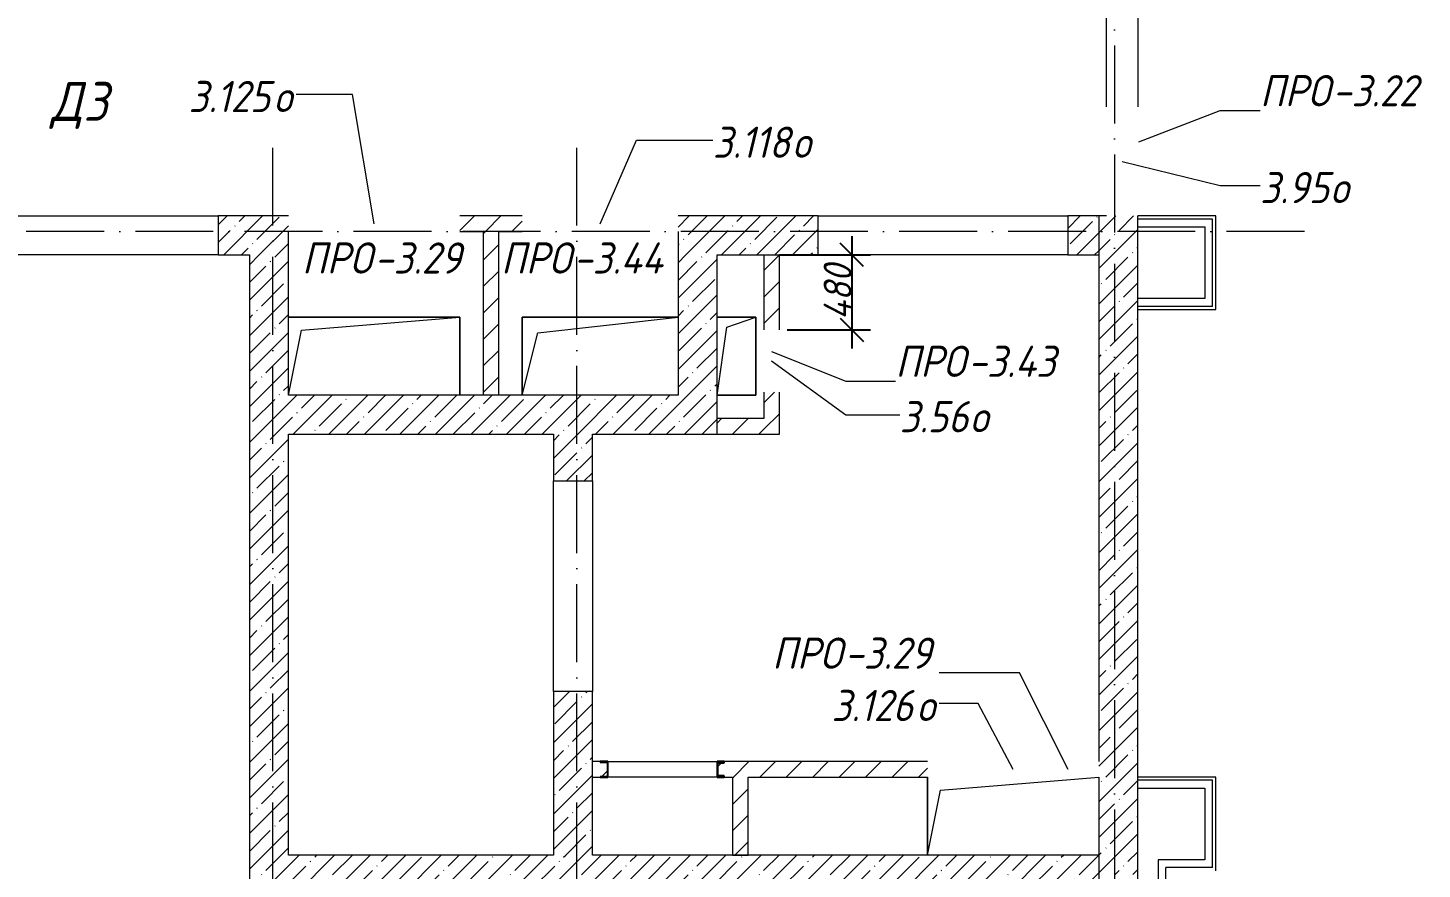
# Model space of a CAD drawing. Header units: millimetres. Extents: x -401725 to 250493, y 305116 to 802890.
# Drawn here: x 226814 to 235760, y 314077 to 319474 of the extents above; entities that cross this region are included whole.
import ezdxf

# ---------------------------------------------------------------- set-up
doc = ezdxf.new("R2010")
doc.units = ezdxf.units.MM
doc.linetypes.add('50_200_ШТРИХ_1Т_ш5_п1_п1_', pattern=[700, 500, -100, 0, -100])
for name, color, linetype, lineweight in [('A-____-____-DIMS', 7, 'Continuous', 9), ('A-____-NOTE-TEXT', 7, 'Continuous', 9), ('A-FLOR-____-OTLN', 7, 'Continuous', 9), ('A-GENM-____-IDEN', 7, 'Continuous', 9), ('A-GENM-____-MCUT', 7, 'Continuous', 25), ('A-GENM-____-OTLN', 7, 'Continuous', 9), ('A-GENM-____-OTLN-1', 7, 'Continuous', 25), ('A-GLAZ-____-IDEN', 7, 'Continuous', 9), ('A-WALL-____-MCUT-1', 7, 'Continuous', 9), ('A-WALL-____-MCUT-3', 7, 'Continuous', 9), ('A-WALL-____-OTLN', 7, 'Continuous', 9), ('A-WALL-____-PATT-1', 7, 'Continuous', 9), ('A-WALL-FNSH-MCUT-1', 7, 'Continuous', 9), ('I-WALL-____-OTLN', 7, 'Continuous', 9), ('S-GRID-____-OTLN-1', 7, '50_200_ШТРИХ_1Т_ш5_п1_п1_', 9)]:
    doc.layers.add(name, color=color, linetype=linetype, lineweight=lineweight)
doc.styles.add('ISOCPEUR_I', font='isocpeui.ttf', dxfattribs={"width": 0.9, "height": 2.5})
doc.styles.add('ISOCPEUR_I_10', font='isocpeui.ttf', dxfattribs={"width": 0.9, "height": 180})
doc.styles.add('ISOCPEUR_I_9', font='isocpeui.ttf', dxfattribs={"width": 0.9, "height": 250})
doc.dimstyles.new('ISO-1_8_0_9К_СРЕДНИЙ_Кладочные_4', dxfattribs={"dimscale": 304.8, "dimtxt": 179.276612, "dimasz": 0.492126, "dimexe": 0.393701, "dimexo": 0, "dimgap": 0, "dimtad": 1, "dimdec": 3, "dimrnd": 0.001, "dimdsep": 46, "dimtxsty": 'ISOCPEUR_I_10', "dimblk1": 'OBLIQUE', "dimblk2": 'OBLIQUE', "dimsah": 1, "dimcen": 0.09, "dimdle": 0.393701, "dimazin": 0, "dimtfac": 1, "dimtdec": 4, "dimtix": 1, "dimtmove": 1, "dimatfit": 3, "dimfxl": 1, "dimtvp": 1, "dimtolj": 1, "dimtzin": 0, "dimarcsym": 2})
pattern_1 = [(45, (144685.44, 312186.37), (-84.85281, 84.85281), [])]
pattern_2 = [(45, (144685.44, 312186.37), (-114.04925, 114.04925), []), (45, (144799.49, 312186.37), (-114.04925, 114.04925), [201.612, -40.322, 3.353, -36.97])]

# ---------------------------------------------------------------- blocks, each defined once
blk = doc.blocks.new('154_Фахверк_СКБ_Швеллер - Тип_100_3960_зеркало-28515619-АР1_План отверстий 3 этажа в осях 1-64_А-ГГ')
at = {"layer": 'A-GENM-____-MCUT'}
for p, q in [((175, 50), (125, 50)), ((125, 50), (125, -50)), ((128, 47), (175, 47)), ((128, -47), (128, 47)), ((175, 47), (175, 50)), ((125, -50), (175, -50)), ((175, -47), (128, -47)), ((175, -50), (175, -47))]:
    blk.add_line(p, q, dxfattribs=at)
blk = doc.blocks.new('154_Стойка_СКБ_Швеллер - СМ-2180_100-28318692-АР1_План отверстий 3 этажа в осях 1-64_А-ГГ')
at = {"layer": 'A-GENM-____-MCUT'}
for p, q in [((171, 50), (125, 50)), ((125, 50), (125, -50)), ((129.5, 42.4), (171, 42.4)), ((129.5, -42.4), (129.5, 42.4)), ((171, 42.4), (171, 50)), ((125, -50), (171, -50)), ((171, -42.4), (129.5, -42.4)), ((171, -50), (171, -42.4))]:
    blk.add_line(p, q, dxfattribs=at)
blk = doc.blocks.new('AR_Отверстие прямоугольное _в плите_ - AR_Отверстие прямоугольное _в плите_-V171-АР1_План отверстий 3 этажа в осях 1-64_А-ГГ')
at = {"layer": 'A-GENM-____-OTLN'}
for p, q in [((125, 250), (-125, 250)), ((-125, -250), (-62.5, 187.5)), ((-62.5, 187.5), (125, 250)), ((125, -250), (125, 250)), ((-125, -250), (125, -250))]:
    blk.add_line(p, q, dxfattribs=at)
blk = doc.blocks.new('AR_Отверстие прямоугольное _в плите_ - AR_Отверстие прямоугольное _в плите_-V206-АР1_План отверстий 3 этажа в осях 1-64_А-ГГ')
at = {"layer": 'A-GENM-____-OTLN'}
for p, q in [((500, 250), (-500, 250)), ((-500, 250), (-500, -250)), ((-400, 150), (500, 250)), ((-500, -250), (-400, 150))]:
    blk.add_line(p, q, dxfattribs=at)
blk = doc.blocks.new('AR_Отверстие прямоугольное _в плите_ - AR_Отверстие прямоугольное _в плите_-30552508-АР1_План отверстий 3 этажа в осях 1-64_А-ГГ')
at = {"layer": 'A-GENM-____-OTLN'}
for p, q in [((550, 250), (-550, 250)), ((-466.7, 166.7), (550, 250)), ((550, -250), (550, 250)), ((-550, -250), (-466.7, 166.7))]:
    blk.add_line(p, q, dxfattribs=at)
blk = doc.blocks.new('AR_Отверстие прямоугольное _в плите_ - AR_Отверстие прямоугольное _в плите_-V211-АР1_План отверстий 3 этажа в осях 1-64_А-ГГ')
at = {"layer": 'A-GENM-____-OTLN'}
for p, q in [((-550, 250), (-550, -250)), ((-466.7, 166.7), (550, 250)), ((-550, -250), (-466.7, 166.7))]:
    blk.add_line(p, q, dxfattribs=at)
blk = doc.blocks.new('_Oblique')
at = {"color": 0, "linetype": 'ByBlock', "lineweight": -2}
blk.add_line((-0.5, -0.5), (0.5, 0.5), dxfattribs=at)
blk = doc.blocks.new('*D10060')
at = {"layer": 'A-____-____-DIMS', "color": 0, "lineweight": -2, "transparency": 16777216}
for p, q in [((232099.7, 318137.4), (232099.7, 317417.4)), ((231635.4, 318017.4), (232219.7, 318017.4)), ((231685.4, 317537.4), (232219.7, 317537.4))]:
    blk.add_line(p, q, dxfattribs=at)
at = {"layer": 'Defpoints', "color": 0, "transparency": 16777216}
for p in [(231635.4, 318017.4), (231685.4, 317537.4), (232099.7, 317537.4)]:
    blk.add_point(p, dxfattribs=at)
at = {"layer": 'A-____-____-DIMS', "color": 0, "lineweight": -2, "transparency": 16777216, "xscale": 150, "yscale": 150, "zscale": 150}
for p, rotation in [((232099.7, 318017.4), 90), ((232099.7, 317537.4), 270)]:
    blk.add_blockref('_Oblique', p, dxfattribs=dict(at, rotation=rotation))
at = {"layer": 'A-____-____-DIMS', "color": 0, "transparency": 16777216, "insert": (232009.7, 317777.4), "char_height": 180, "width": 426.127, "attachment_point": 5, "rotation": 90, "style": 'ISOCPEUR_I_10'}
blk.add_mtext('\\A1;480', dxfattribs=at)

msp = doc.modelspace()

# ---------------------------------------------------------------- hatches: boundary and pattern name
at = {"layer": 'A-WALL-____-PATT-1'}
h = msp.add_hatch(dxfattribs=at)
h.set_pattern_fill('FP_38', color=256, style=0, pattern_type=2)
h.set_pattern_definition(pattern_2)
h.paths.add_polyline_path([(228485.4376, 318017.4093), (228485.4376, 318267.4093), (228035.4376, 318267.4093), (228035.4376, 318017.4093), (228235.4376, 318017.4093)], flags=0)
h.paths.add_polyline_path([(226085.4376, 318017.4093), (226435.4376, 318017.4093), (226435.4376, 318267.4093), (225835.4376, 318267.4093), (225835.4376, 318017.4093), (225975.1179, 318017.4093)], flags=0)
h = msp.add_hatch(dxfattribs=at)
h.set_pattern_fill('FP_4', color=256, style=0, pattern_type=2)
h.set_pattern_definition(pattern_1)
h.paths.add_polyline_path([(229835.4376, 318167.4093), (229985.4376, 318167.4093), (229985.4376, 318267.4093), (229585.4376, 318267.4093), (229585.4376, 318167.4093), (229735.4376, 318167.4093)], flags=0)
h = msp.add_hatch(dxfattribs=at)
h.set_pattern_fill('FP_38', color=256, style=0, pattern_type=2)
h.set_pattern_definition(pattern_2)
h.paths.add_polyline_path([(233685.4376, 318017.4093), (233685.4376, 318267.4093), (233485.4376, 318267.4093), (233485.4376, 318017.4093)], flags=0)
h.paths.add_polyline_path([(231277.5108, 318017.4093), (231885.4376, 318017.4093), (231885.4376, 318267.4093), (230985.4376, 318267.4093), (230985.4376, 318017.4093), (231235.4376, 318017.4093)], flags=0)
h = msp.add_hatch(dxfattribs=at)
h.set_pattern_fill('FP_38', color=256, style=0, pattern_type=2)
h.set_pattern_definition(pattern_2)
h.paths.add_polyline_path([(233685.4376, 314042.4093), (233935.4376, 314042.4093), (233935.4376, 318267.4093), (233685.4376, 318267.4093), (233685.4376, 314640.4814)], flags=0)
h = msp.add_hatch(dxfattribs=at)
h.set_pattern_fill('FP_4', color=256, style=0, pattern_type=2)
h.set_pattern_definition(pattern_1)
h.paths.add_polyline_path([(229835.4376, 317117.4093), (229835.4376, 318167.4093), (229735.4376, 318167.4093), (229735.4376, 317117.4093)], flags=0)
h = msp.add_hatch(dxfattribs=at)
h.set_pattern_fill('FP_38', color=256, style=0, pattern_type=2)
h.set_pattern_definition(pattern_2)
h.paths.add_polyline_path([(228485.4376, 313917.4093), (228485.4376, 318017.4093), (228235.4376, 318017.4093), (228235.4376, 313917.4093)], flags=0)
h = msp.add_hatch(dxfattribs=at)
h.set_pattern_fill('FP_38', color=256, style=0, pattern_type=2)
h.set_pattern_definition(pattern_2)
h.paths.add_polyline_path([(231235.4376, 317117.4093), (231235.4376, 318017.4093), (230985.4376, 318017.4093), (230985.4376, 317117.4093)], flags=0)
h = msp.add_hatch(dxfattribs=at)
h.set_pattern_fill('FP_4', color=256, style=0, pattern_type=2)
h.set_pattern_definition(pattern_1)
h.paths.add_polyline_path([(231635.4376, 316867.4093), (231635.4376, 317137.4093), (231535.4376, 317137.4093), (231535.4376, 316867.4093)], flags=0)
h.paths.add_polyline_path([(231635.4376, 317537.4093), (231635.4376, 318017.4093), (231535.4376, 318017.4093), (231535.4376, 317537.4093), (231589.7233, 317537.4093)], flags=0)
h = msp.add_hatch(dxfattribs=at)
h.set_pattern_fill('FP_38', color=256, style=0, pattern_type=2)
h.set_pattern_definition(pattern_2)
h.paths.add_polyline_path([(231235.4376, 316867.4093), (231235.4376, 317117.4093), (228485.4376, 317117.4093), (228485.4376, 316867.4093), (230435.4376, 316867.4093)], flags=0)
h = msp.add_hatch(dxfattribs=at)
h.set_pattern_fill('FP_4', color=256, style=0, pattern_type=2)
h.set_pattern_definition(pattern_1)
h.paths.add_polyline_path([(231535.4376, 316867.4093), (231535.4376, 316967.4093), (231235.4376, 316967.4093), (231235.4376, 316867.4093), (231277.5108, 316867.4093)], flags=0)
h = msp.add_hatch(dxfattribs=at)
h.set_pattern_fill('FP_38', color=256, style=0, pattern_type=2)
h.set_pattern_definition(pattern_2)
h.paths.add_polyline_path([(230435.4376, 314167.4093), (230435.4376, 315217.4093), (230185.4376, 315217.4093), (230185.4376, 314167.4093)], flags=0)
h.paths.add_polyline_path([(230185.4376, 316567.4093), (230435.4376, 316567.4093), (230435.4376, 316867.4093), (230185.4376, 316867.4093)], flags=0)
h = msp.add_hatch(dxfattribs=at)
h.set_pattern_fill('FP_4', color=256, style=0, pattern_type=2)
h.set_pattern_definition(pattern_1)
h.paths.add_polyline_path([(230435.4376, 314667.4093), (230485.4376, 314667.4093), (230485.4376, 314670.4093), (230532.4376, 314670.4093), (230532.4376, 314764.4093), (230485.4376, 314764.4093), (230485.4376, 314767.4093), (230435.4376, 314767.4093), (230435.4376, 314670.4093)], flags=0)
h.paths.add_polyline_path([(231335.4376, 314667.4093), (232585.4376, 314667.4093), (232585.4376, 314767.4093), (231281.4376, 314767.4093), (231281.4376, 314759.8093), (231239.9376, 314759.8093), (231239.9376, 314675.0093), (231281.4376, 314675.0093), (231281.4376, 314667.4093)], flags=0)
h = msp.add_hatch(dxfattribs=at)
h.set_pattern_fill('FP_4', color=256, style=0, pattern_type=2)
h.set_pattern_definition(pattern_1)
h.paths.add_polyline_path([(231435.4376, 314167.4093), (231435.4376, 314667.4093), (231335.4376, 314667.4093), (231335.4376, 314167.4093)], flags=0)
h = msp.add_hatch(dxfattribs=at)
h.set_pattern_fill('FP_38', color=256, style=0, pattern_type=2)
h.set_pattern_definition(pattern_2)
h.paths.add_polyline_path([(233685.4376, 313917.4093), (233685.4376, 314167.4093), (228485.4376, 314167.4093), (228485.4376, 313917.4093), (233044.9751, 313917.4093)], flags=0)

# ---------------------------------------------------------------- linework, layer by layer
at = {"layer": 'A-FLOR-____-OTLN'}
for p, q in [((228485.4376, 317617.4093), (229585.4376, 317617.4093)), ((229585.4376, 317617.4093), (229585.4376, 317117.4093)), ((229985.4376, 317617.4093), (230985.4376, 317617.4093)), ((229985.4376, 317117.4093), (229985.4376, 317617.4093)), ((231235.4376, 317617.4093), (231485.4376, 317617.4093)), ((231485.4376, 317617.4093), (231485.4376, 317117.4093)), ((231485.4376, 317117.4093), (231235.4376, 317117.4093)), ((232585.4376, 314167.4093), (232585.4376, 314667.4093))]:
    msp.add_line(p, q, dxfattribs=at)
at = {"layer": 'A-GENM-____-IDEN'}
for p, q in [((233941.4376, 318742.4093), (234464.3888, 318943.6355)), ((234464.3888, 318943.6355), (234719.6767, 318943.6355)), ((231585.4376, 317398.8799), (232061.2535, 317207.6795)), ((232061.2535, 317207.6795), (232380.3307, 317207.6795)), ((233177.2322, 315335.5744), (232661.0562, 315335.5744)), ((233489.1251, 314717.4093), (233177.2322, 315335.5744))]:
    msp.add_line(p, q, dxfattribs=at)
at = {"layer": 'A-GLAZ-____-IDEN'}
for p, q in [((228895.7091, 319045.9093), (228535.6116, 319045.9093)), ((229035.4376, 318217.4093), (228895.7091, 319045.9093)), ((230485.4376, 318217.4093), (230719.2832, 318752.7712)), ((230719.2832, 318752.7712), (231208.3137, 318752.7712)), ((233835.4376, 318617.4093), (234464.3888, 318461.8626)), ((234464.3888, 318461.8626), (234719.6767, 318461.8626)), ((231585.4376, 317337.4093), (232061.2535, 316992.0315)), ((232061.2535, 316992.0315), (232407.3307, 316992.0315)), ((232911.2038, 315139.3074), (232661.0562, 315139.3074)), ((233135.4376, 314717.4093), (232911.2038, 315139.3074))]:
    msp.add_line(p, q, dxfattribs=at)
at = {"layer": 'A-WALL-____-MCUT-1'}
for p, q in [((228485.4376, 318267.4093), (228035.4376, 318267.4093)), ((228035.4376, 318267.4093), (228035.4376, 318017.4093)), ((231885.4376, 318267.4093), (230985.4376, 318267.4093)), ((231885.4376, 318017.4093), (231885.4376, 318267.4093)), ((233735.4376, 318267.4093), (233485.4376, 318267.4093)), ((233485.4376, 318267.4093), (233485.4376, 318017.4093)), ((233685.4376, 318267.4093), (233685.4376, 314767.4093)), ((233935.4376, 310767.4093), (233935.4376, 318267.4093)), ((228485.4376, 317117.4093), (228485.4376, 318167.4093)), ((230985.4376, 318167.4093), (230985.4376, 317117.4093)), ((228035.4376, 318017.4093), (228235.4376, 318017.4093)), ((228235.4376, 318017.4093), (228235.4376, 313917.4093)), ((231235.4376, 318017.4093), (231885.4376, 318017.4093)), ((231235.4376, 316867.4093), (231235.4376, 318017.4093)), ((233485.4376, 318017.4093), (233685.4376, 318017.4093)), ((230985.4376, 317117.4093), (228485.4376, 317117.4093)), ((228485.4376, 314167.4093), (228485.4376, 316867.4093)), ((228485.4376, 316867.4093), (230185.4376, 316867.4093)), ((230185.4376, 316867.4093), (230185.4376, 316567.4093)), ((230435.4376, 316567.4093), (230435.4376, 316867.4093)), ((230435.4376, 316867.4093), (231235.4376, 316867.4093)), ((230185.4376, 316567.4093), (230435.4376, 316567.4093)), ((230185.4376, 315217.4093), (230185.4376, 314167.4093)), ((230435.4376, 315217.4093), (230185.4376, 315217.4093)), ((230435.4376, 314167.4093), (230435.4376, 315217.4093)), ((233685.4376, 314667.4093), (233685.4376, 310767.4093)), ((230185.4376, 314167.4093), (228485.4376, 314167.4093)), ((233685.4376, 314167.4093), (230435.4376, 314167.4093))]:
    msp.add_line(p, q, dxfattribs=at)
at = {"layer": 'A-WALL-____-MCUT-3'}
for p, q in [((234415.4376, 318247.4093), (233935.4376, 318247.4093)), ((234415.4376, 317687.4093), (234415.4376, 318247.4093)), ((233935.4376, 318197.4093), (234365.4376, 318197.4093)), ((234365.4376, 318197.4093), (234365.4376, 317737.4093)), ((234365.4376, 317737.4093), (233935.4376, 317737.4093)), ((234415.4376, 317687.4093), (233935.4376, 317687.4093)), ((234415.4376, 314647.4093), (233935.4376, 314647.4093)), ((234415.4376, 314087.4093), (234415.4376, 314647.4093)), ((233935.4376, 314597.4093), (234365.4376, 314597.4093)), ((234365.4376, 314597.4093), (234365.4376, 314137.4093)), ((234365.4376, 314137.4093), (234065.4376, 314137.4093)), ((234065.4376, 314137.4093), (234065.4376, 311047.4093)), ((234415.4376, 314087.4093), (234115.4376, 314087.4093)), ((234115.4376, 311097.4093), (234115.4376, 314087.4093))]:
    msp.add_line(p, q, dxfattribs=at)
at = {"layer": 'A-WALL-____-OTLN'}
for p, q in [((226435.4376, 318267.4093), (228035.4376, 318267.4093)), ((231885.4376, 318267.4093), (233485.4376, 318267.4093)), ((228035.4376, 318017.4093), (226435.4376, 318017.4093)), ((233485.4376, 318017.4093), (231885.4376, 318017.4093)), ((230185.4376, 315217.4093), (230185.4376, 316567.4093)), ((230435.4376, 316567.4093), (230435.4376, 315217.4093))]:
    msp.add_line(p, q, dxfattribs=at)
at = {"layer": 'A-WALL-FNSH-MCUT-1'}
for p, q in [((229985.4376, 318267.4093), (229585.4376, 318267.4093)), ((234435.4376, 318267.4093), (233935.4376, 318267.4093)), ((234435.4376, 317667.4093), (234435.4376, 318267.4093)), ((229585.4376, 318167.4093), (229735.4376, 318167.4093)), ((229735.4376, 318167.4093), (229735.4376, 317117.4093)), ((229835.4376, 318167.4093), (229985.4376, 318167.4093)), ((229835.4376, 317117.4093), (229835.4376, 318167.4093)), ((231535.4376, 318017.4093), (231535.4376, 317537.4093)), ((231635.4376, 317537.4093), (231635.4376, 318017.4093)), ((233935.4376, 317667.4093), (234435.4376, 317667.4093)), ((231535.4376, 317137.4093), (231535.4376, 316967.4093)), ((231635.4376, 316867.4093), (231635.4376, 317137.4093)), ((231535.4376, 316967.4093), (231235.4376, 316967.4093)), ((231235.4376, 316867.4093), (231635.4376, 316867.4093)), ((230485.4376, 314767.4093), (230435.4376, 314767.4093)), ((232585.4376, 314767.4093), (231281.4376, 314767.4093)), ((230435.4376, 314667.4093), (230485.4376, 314667.4093)), ((231281.4376, 314667.4093), (231335.4376, 314667.4093)), ((231335.4376, 314667.4093), (231335.4376, 314167.4093)), ((231435.4376, 314667.4093), (232585.4376, 314667.4093)), ((231435.4376, 314167.4093), (231435.4376, 314667.4093)), ((234435.4376, 314667.4093), (233935.4376, 314667.4093)), ((234435.4376, 314067.4093), (234435.4376, 314667.4093)), ((231335.4376, 314167.4093), (231435.4376, 314167.4093))]:
    msp.add_line(p, q, dxfattribs=at)
at = {"layer": 'I-WALL-____-OTLN'}
for p, q in [((233735.4376, 318967.4093), (233735.4376, 321167.4093)), ((233935.4376, 321167.4093), (233935.4376, 318967.4093)), ((230535.4376, 314767.4093), (231235.4376, 314767.4093)), ((231235.4376, 314667.4093), (230535.4376, 314667.4093))]:
    msp.add_line(p, q, dxfattribs=at)
at = {"layer": 'S-GRID-____-OTLN-1'}
for p, q in [((233785.4376, 362067.327), (233785.4376, 307703.761)), ((228385.4376, 307703.761), (228385.4376, 318721.3833)), ((230335.4376, 307703.761), (230335.4376, 318721.3833)), ((235004.2249, 318167.4093), (140016.6674, 318167.4093))]:
    msp.add_line(p, q, dxfattribs=at)

# ---------------------------------------------------------------- block references
at = {"layer": 'A-GENM-____-OTLN'}
for name, p in [('AR_Отверстие прямоугольное _в плите_ - AR_Отверстие прямоугольное _в плите_-30552508-АР1_План отверстий 3 этажа в осях 1-64_А-ГГ', (229035.4376, 317367.4093)), ('AR_Отверстие прямоугольное _в плите_ - AR_Отверстие прямоугольное _в плите_-V206-АР1_План отверстий 3 этажа в осях 1-64_А-ГГ', (230485.4376, 317367.4093)), ('AR_Отверстие прямоугольное _в плите_ - AR_Отверстие прямоугольное _в плите_-V171-АР1_План отверстий 3 этажа в осях 1-64_А-ГГ', (231360.4376, 317367.4093)), ('AR_Отверстие прямоугольное _в плите_ - AR_Отверстие прямоугольное _в плите_-V211-АР1_План отверстий 3 этажа в осях 1-64_А-ГГ', (233135.4376, 314417.4093))]:
    msp.add_blockref(name, p, dxfattribs=at)
at = {"layer": 'A-GENM-____-OTLN-1', "rotation": 180}
msp.add_blockref('154_Фахверк_СКБ_Швеллер - Тип_100_3960_зеркало-28515619-АР1_План отверстий 3 этажа в осях 1-64_А-ГГ', (230660.4376, 314717.4093), dxfattribs=at)
at = {"layer": 'A-GENM-____-OTLN-1'}
msp.add_blockref('154_Стойка_СКБ_Швеллер - СМ-2180_100-28318692-АР1_План отверстий 3 этажа в осях 1-64_А-ГГ', (231110.4376, 314717.4093), dxfattribs=at)

# ---------------------------------------------------------------- texts
at = {"layer": 'A-____-NOTE-TEXT', "char_height": 250, "attachment_point": 1, "style": 'ISOCPEUR_I'}
for s, insert, width in [('\\fISOCPEUR|b0|i1|c204|p34|;\\W.9;Д', (226961.2043, 319127.207), 252.531562), ('\\fISOCPEUR|b0|i1|c204|p34|;\\W.9;3', (227169.5637, 319127.207), 202.02525)]:
    msp.add_mtext(s, dxfattribs=dict(at, insert=insert, width=width))
at = {"layer": 'A-GENM-____-IDEN', "char_height": 200, "attachment_point": 1, "style": 'ISOCPEUR_I_9'}
for s, insert, width in [('ПРО', (234719.6767, 319170.7517), 562.784625), ('-3.22', (235184.0204, 319170.7517), 707.088375), ('ПРО', (228572.5726, 318097.5255), 562.784625), ('-3.29', (229036.9163, 318097.5255), 707.088375), ('ПРО', (229849.9567, 318097.5255), 562.784625), ('-3.44', (230314.3005, 318097.5255), 764.809875), ('ПРО', (232380.3307, 317434.7957), 562.784625), ('-3.43', (232844.6745, 317434.7957), 735.949125), ('ПРО', (231589.2935, 315562.6905), 562.784625), ('-3.29', (232053.6372, 315562.6905), 707.088375)]:
    msp.add_mtext(s, dxfattribs=dict(at, insert=insert, width=width))
at = {"layer": 'A-GLAZ-____-IDEN', "char_height": 200, "attachment_point": 1, "style": 'ISOCPEUR_I_9'}
for s, insert, width in [('3.125', (227844.7559, 319133.5239), 663.79725), ('\\fISOCPEUR|b0|i1|c204|p34|;\\W.9;о', (228392.4434, 319133.5239), 158.734125), ('3.118', (231208.3137, 318840.3858), 620.506125), ('\\fISOCPEUR|b0|i1|c204|p34|;\\W.9;о', (231720.2824, 318840.3858), 158.734125), ('3.95', (234719.6767, 318549.4772), 548.35425), ('\\fISOCPEUR|b0|i1|c204|p34|;\\W.9;о', (235172.1142, 318549.4772), 158.734125), ('3.56', (232407.3307, 317079.646), 548.35425), ('\\fISOCPEUR|b0|i1|c204|p34|;\\W.9;о', (232859.7682, 317079.646), 158.734125), ('3.126', (231970.2005, 315226.9219), 663.79725), ('\\fISOCPEUR|b0|i1|c204|p34|;\\W.9;о', (232517.888, 315226.9219), 158.734125)]:
    msp.add_mtext(s, dxfattribs=dict(at, insert=insert, width=width))

# ---------------------------------------------------------------- dimensions: what is measured, and where the dimension line sits
at = {"layer": 'A-____-____-DIMS'}
dim = msp.add_linear_dim(base=(232099.6554, 317537.4093), p1=(231635.4376, 318017.4093), p2=(231685.4376, 317537.4093), angle=90, dimstyle='ISO-1_8_0_9К_СРЕДНИЙ_Кладочные_4', override={"dimpost": '<>', "dimfxl": 482.59714}, dxfattribs=at)
dim.commit()
dim.dimension.update_dxf_attribs({"geometry": '*D10060', "text_midpoint": (232009.6554, 317777.4093)})

doc.saveas('drawing.dxf')
